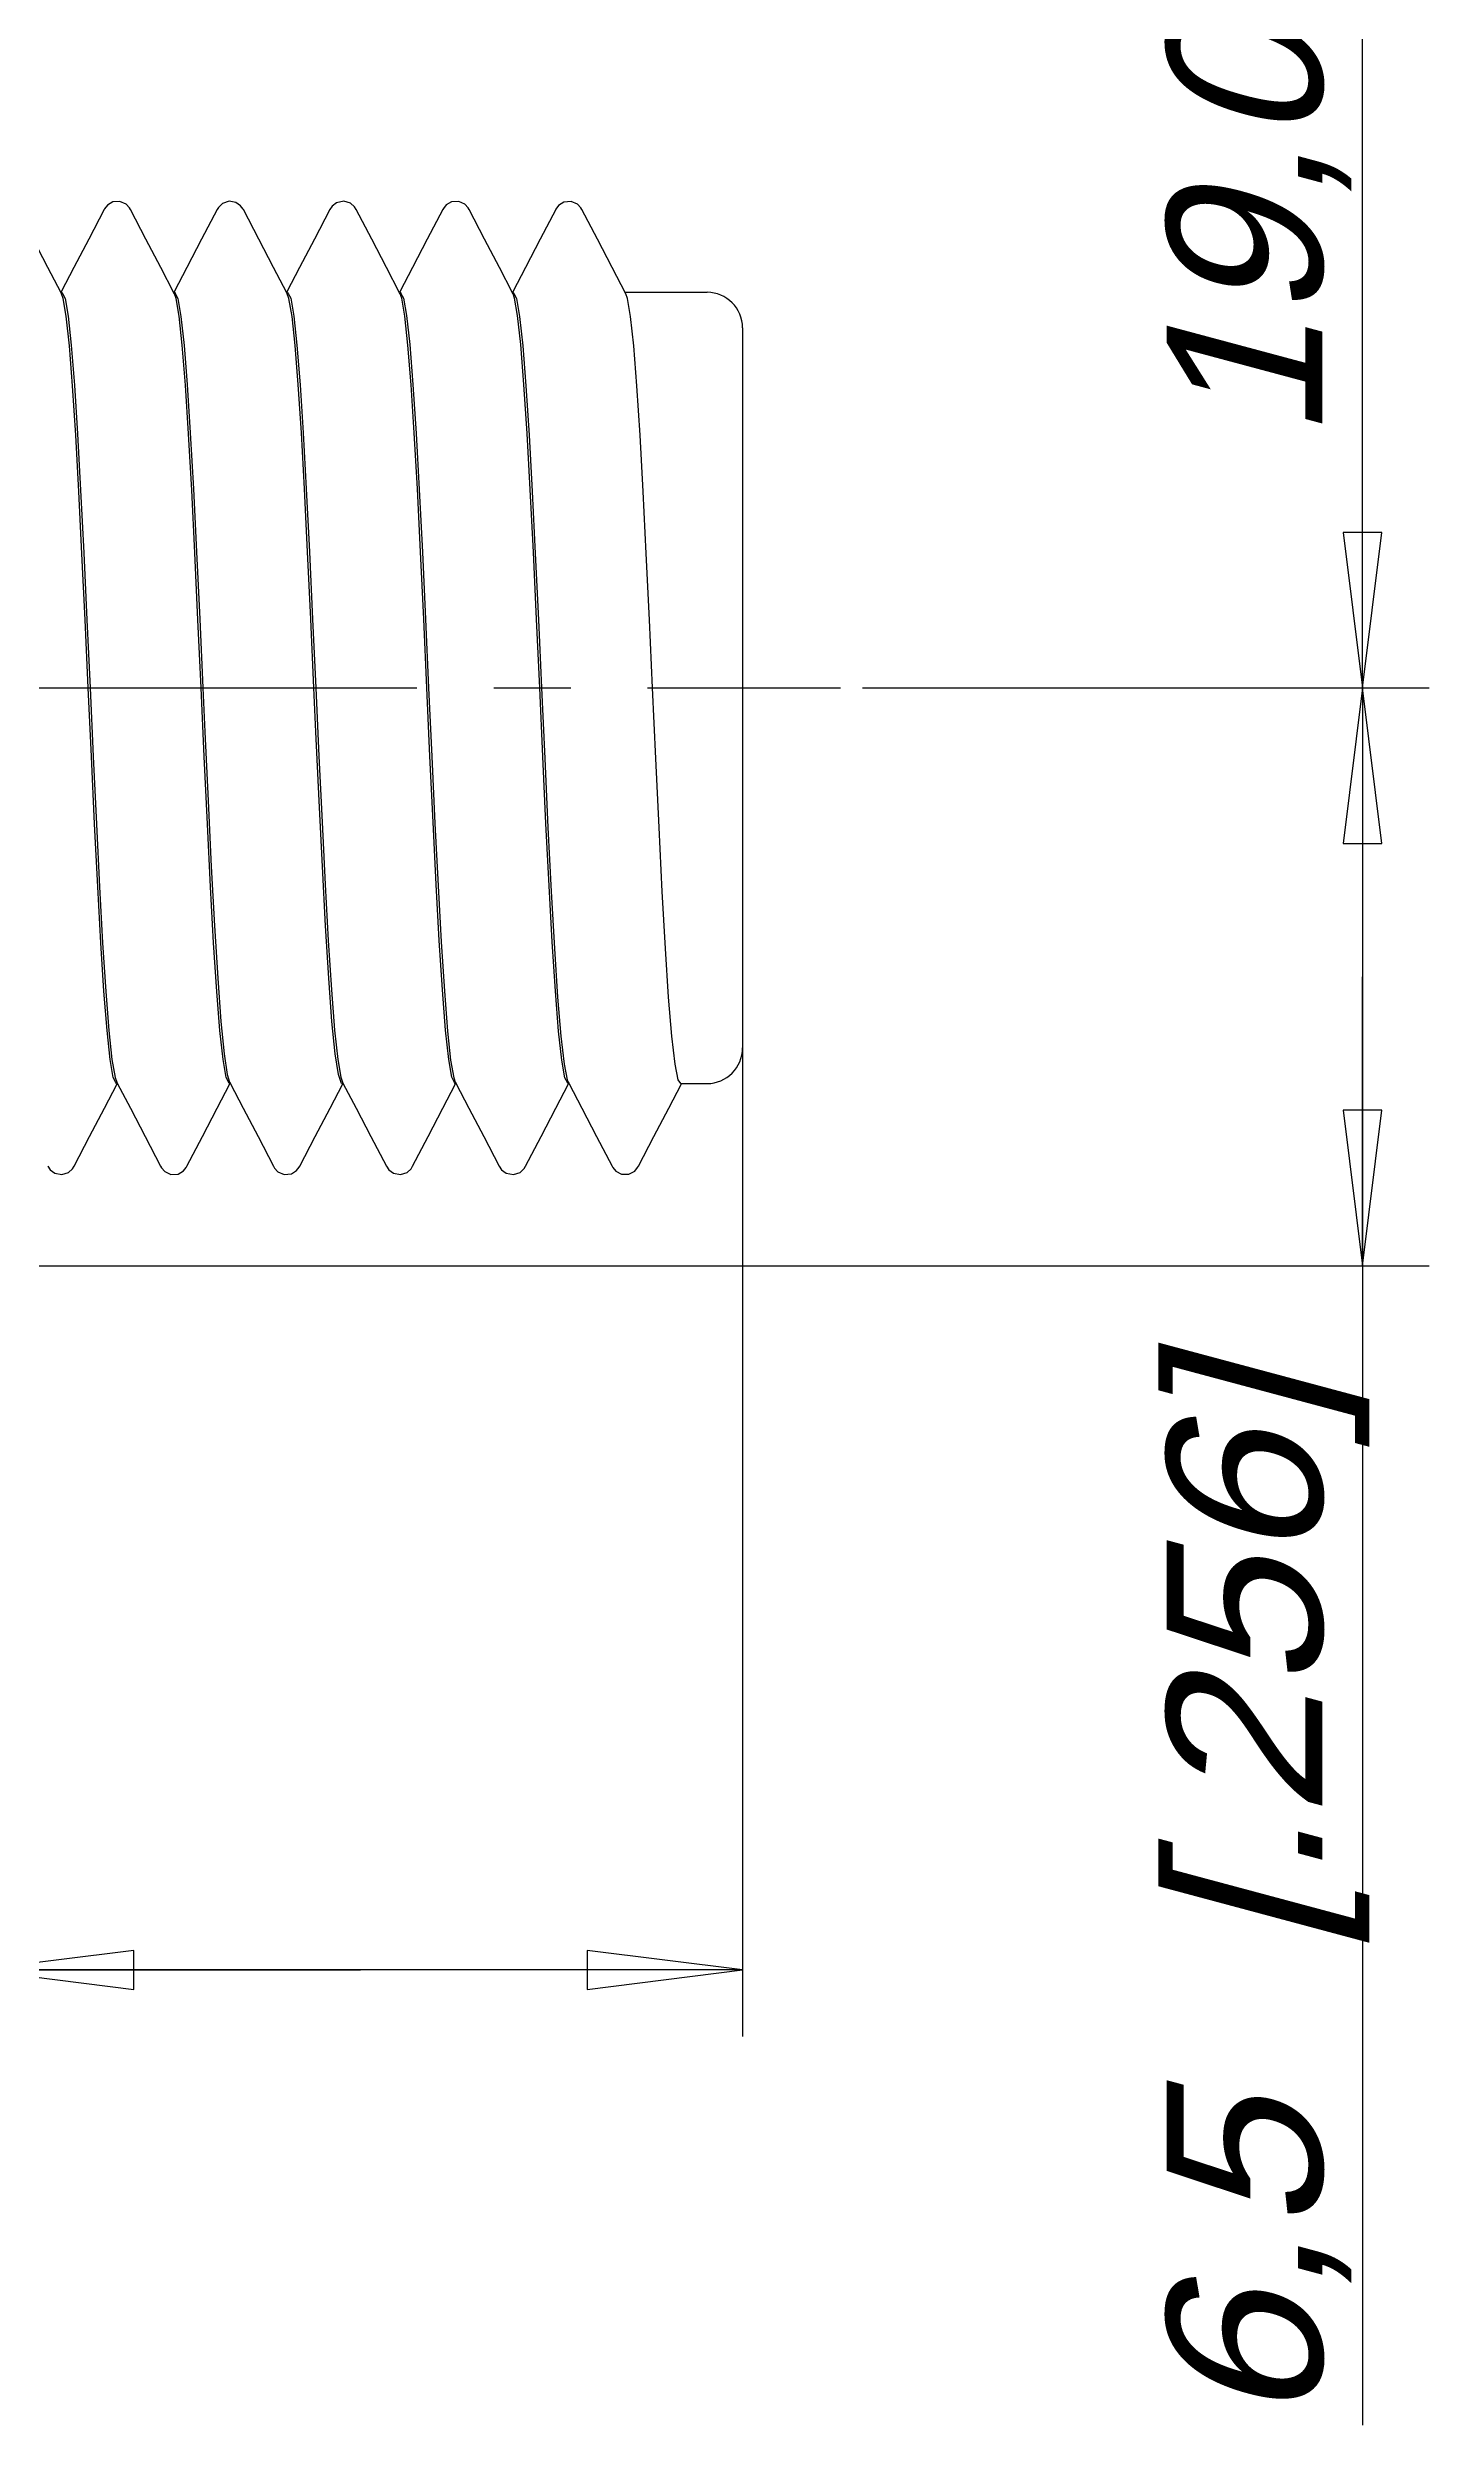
# Model space of a CAD drawing. Extents: x 0 to 420, y 0 to 297.
# Drawn here: x 216.9 to 248, y 51.4 to 105.2 of the extents above; entities that cross this region are included whole.
import ezdxf
from ezdxf.enums import TextEntityAlignment as Align

# ---------------------------------------------------------------- set-up
doc = ezdxf.new("R2010")
doc.units = 0
doc.header["$LTSCALE"] = 23.1
doc.linetypes.add('CENTER', pattern=[0.6, 0.375, -0.075, 0.075, -0.075])
doc.layers.get('0').update_dxf_attribs({"linetype": 'CONTINUOUS'})
doc.layers.add('DEFAULT_1', color=7, linetype='CENTER')
doc.layers.add('ZEICHNUNGSBEMAßUNGEN', color=7, linetype='CONTINUOUS')
doc.styles.get("Standard").update_dxf_attribs({"font": 'txt', "width": 0.8})
doc.dimstyles.get("Standard").update_dxf_attribs({"dimtxt": 0.18, "dimasz": 0.18, "dimexe": 0.18, "dimexo": 0.0625, "dimgap": 0.09, "dimtad": 0, "dimtih": 1, "dimtoh": 1, "dimdec": 4, "dimzin": 0, "dimtxsty": 'STANDARD', "dimcen": 0.09, "dimazin": 3, "dimtfac": 1, "dimtdec": 4, "dimtofl": 0, "dimtmove": 0, "dimatfit": 3, "dimtolj": 1, "dimtzin": 0})

# ---------------------------------------------------------------- blocks, each defined once
blk = doc.blocks.new('*D4')
at = {"layer": 'ZEICHNUNGSBEMAßUNGEN', "color": 2, "linetype": 'CONTINUOUS'}
for p, q in [((235.243, 90.775), (247.995, 90.775)), ((246.495, 90.775), (246.495, 84.275)), ((246.495, 77.775), (246.495, 84.275)), ((246.495, 84.275), (246.495, 51.695)), ((215.243, 77.775), (247.995, 77.775))]:
    blk.add_line(p, q, dxfattribs=at)
for points in [[(246.932, 87.275), (246.495, 90.775), (246.057, 87.275), (246.932, 87.275)], [(246.057, 81.275), (246.495, 77.775), (246.932, 81.275), (246.057, 81.275)]]:
    blk.add_lwpolyline(points, dxfattribs=at)
at = {"layer": 'ZEICHNUNGSBEMAßUNGEN', "color": 2, "linetype": 'CONTINUOUS', "oblique": 15}
for s, p, p2 in [(']', (245.589, 73.945), (245.589, 75.445)), ('.256', (245.589, 63.945), (245.589, 73.945)), ('[', (245.589, 62.445), (245.589, 63.945)), ('6,5', (245.589, 51.695), (245.589, 58.945))]:
    blk.add_text(s, height=3.5, rotation=90, dxfattribs=at).set_placement(p, p2, align=Align.FIT)
blk = doc.blocks.new('*D5')
at = {"layer": 'ZEICHNUNGSBEMAßUNGEN', "color": 2, "linetype": 'CONTINUOUS'}
for p, q in [((235.243, 128.875), (247.995, 128.875)), ((246.495, 128.875), (246.495, 109.825)), ((246.495, 90.775), (246.495, 109.825)), ((235.243, 90.775), (247.995, 90.775))]:
    blk.add_line(p, q, dxfattribs=at)
for points in [[(246.932, 125.375), (246.495, 128.875), (246.057, 125.375), (246.932, 125.375)], [(246.057, 94.275), (246.495, 90.775), (246.932, 94.275), (246.057, 94.275)]]:
    blk.add_lwpolyline(points, dxfattribs=at)
at = {"layer": 'ZEICHNUNGSBEMAßUNGEN', "color": 2, "linetype": 'CONTINUOUS', "oblique": 15}
for s, p, p2 in [(']', (245.589, 123.358), (245.589, 124.858)), ('.750', (245.589, 113.358), (245.589, 123.358)), ('[', (245.589, 111.858), (245.589, 113.358)), ('19,05', (245.589, 96.358), (245.589, 108.358))]:
    blk.add_text(s, height=3.5, rotation=90, dxfattribs=at).set_placement(p, p2, align=Align.FIT)
blk = doc.blocks.new('*D6')
at = {"layer": 'ZEICHNUNGSBEMAßUNGEN', "color": 2, "linetype": 'CONTINUOUS'}
for p, q in [((232.543, 83.025), (232.543, 60.436)), ((215.343, 77.775), (215.343, 60.436)), ((223.943, 61.936), (184.801, 61.936)), ((215.343, 61.936), (223.943, 61.936)), ((232.543, 61.936), (223.943, 61.936))]:
    blk.add_line(p, q, dxfattribs=at)
for points in [[(218.843, 62.374), (215.343, 61.936), (218.843, 61.499), (218.843, 62.374)], [(229.043, 61.499), (232.543, 61.936), (229.043, 62.374), (229.043, 61.499)]]:
    blk.add_lwpolyline(points, dxfattribs=at)
at = {"layer": 'ZEICHNUNGSBEMAßUNGEN', "color": 2, "linetype": 'CONTINUOUS', "oblique": 15}
for s, p, p2 in [('8,6', (184.801, 62.842), (192.301, 62.842)), ('[', (195.801, 62.842), (197.301, 62.842)), ('.339', (197.301, 62.842), (207.051, 62.842)), (']', (207.051, 62.842), (208.551, 62.842))]:
    blk.add_text(s, height=3.5, dxfattribs=at).set_placement(p, p2, align=Align.FIT)

msp = doc.modelspace()

# ---------------------------------------------------------------- linework, layer by layer
at = {"color": 7, "linetype": 'CONTINUOUS'}
for p, q in [((218.17731, 101.53615), (218.17718, 101.53591)), ((218.76796, 101.53587), (218.76795, 101.5359)), ((220.71719, 101.53589), (220.71718, 101.53588)), ((221.30795, 101.53589), (221.30785, 101.53607)), ((223.25718, 101.53589), (223.25715, 101.53584)), ((223.848, 101.5358), (223.84795, 101.53589)), ((225.79723, 101.53599), (225.79718, 101.5359)), ((226.38795, 101.53591), (226.38793, 101.53595)), ((228.33727, 101.53606), (228.33719, 101.5359)), ((228.92795, 101.5359), (228.92794, 101.53592)), ((217.19951, 99.67537), (217.22321, 99.67537)), ((217.21711, 99.64169), (217.20459, 99.66565)), ((217.22321, 99.67537), (217.23566, 99.65126)), ((219.73951, 99.67537), (219.76321, 99.67537)), ((219.75711, 99.64169), (219.74459, 99.66565)), ((219.76321, 99.67537), (219.77565, 99.65124)), ((222.27951, 99.67537), (222.30321, 99.67537)), ((222.29711, 99.64169), (222.28459, 99.66565)), ((222.30321, 99.67537), (222.3157, 99.65137)), ((224.81951, 99.67537), (224.84321, 99.67537)), ((224.83711, 99.64169), (224.82459, 99.66565)), ((224.8432, 99.67537), (224.85583, 99.65164)), ((227.35951, 99.67537), (227.38321, 99.67537)), ((227.37711, 99.64169), (227.36459, 99.66565)), ((227.38321, 99.67537), (227.39561, 99.65115)), ((229.89951, 99.67537), (229.91711, 99.67537)), ((229.91711, 99.67537), (231.74321, 99.67537)), ((232.54321, 98.87537), (232.54321, 98.75137)), ((232.54321, 98.84082), (232.54321, 98.0262)), ((232.54321, 98.75137), (232.54321, 98.02536)), ((232.54321, 98.0262), (232.54321, 97.91523)), ((232.54321, 98.02536), (232.54321, 97.91523)), ((232.54321, 97.91523), (232.54321, 90.77537)), ((232.54321, 97.91523), (232.54321, 97.76238)), ((232.54321, 97.76238), (232.54321, 90.77537)), ((232.54321, 90.77537), (232.54321, 83.63552)), ((232.54321, 90.77537), (232.54321, 83.63552)), ((232.54321, 83.63552), (232.54321, 83.52455)), ((232.54321, 83.63552), (232.54321, 83.57282)), ((232.54321, 83.57282), (232.54321, 83.52538)), ((232.54321, 83.52538), (232.54321, 82.79843)), ((232.54321, 83.52455), (232.54321, 82.79843)), ((232.54321, 82.79843), (232.54321, 82.67558)), ((232.54321, 82.79843), (232.54321, 82.70993)), ((218.45193, 81.87537), (218.43946, 81.89944)), ((218.45193, 81.87537), (218.47562, 81.87537)), ((218.45802, 81.90906), (218.47054, 81.8851)), ((220.99193, 81.87537), (220.97949, 81.89951)), ((220.99193, 81.87537), (221.01562, 81.87537)), ((220.99802, 81.90906), (221.01054, 81.8851)), ((223.53193, 81.87537), (223.55562, 81.87537)), ((223.53802, 81.90906), (223.55054, 81.8851)), ((226.07192, 81.87537), (226.05952, 81.89958)), ((226.07193, 81.87537), (226.09562, 81.87537)), ((226.07802, 81.90906), (226.09054, 81.8851)), ((228.61193, 81.87537), (228.59935, 81.8992)), ((228.61193, 81.87537), (228.63562, 81.87537)), ((228.61802, 81.90906), (228.63054, 81.8851)), ((231.15193, 81.87537), (231.74321, 81.87537)), ((216.90724, 80.01476), (216.90718, 80.01486)), ((217.49801, 80.01498), (217.49795, 80.01486)), ((219.44725, 80.01473), (219.44719, 80.01485)), ((220.03795, 80.01484), (220.03785, 80.01465)), ((221.98718, 80.01484), (221.98717, 80.01487)), ((222.57795, 80.01484), (222.57786, 80.01467)), ((224.52722, 80.01477), (224.52718, 80.01484)), ((225.11805, 80.01503), (225.11795, 80.01485)), ((227.0672, 80.01482), (227.06718, 80.01486)), ((227.65798, 80.01491), (227.65795, 80.01485)), ((229.60729, 80.01464), (229.60718, 80.01484)), ((230.19795, 80.01485), (230.19782, 80.0146))]:
    msp.add_line(p, q, dxfattribs=at)
for points in [[(218.76798, 101.53584), (218.74404, 101.57617), (218.6691, 101.65712), (218.53204, 101.71963), (218.36838, 101.70761), (218.2483, 101.63293), (218.1871, 101.55388), (218.17732, 101.53617)], [(221.30784, 101.53609), (221.30118, 101.54837), (221.24715, 101.62244), (221.14142, 101.69785), (220.9854, 101.72413), (220.83527, 101.67106), (220.74668, 101.58422), (220.71719, 101.5359)], [(223.848, 101.5358), (223.80896, 101.59698), (223.71981, 101.67755), (223.56787, 101.72493), (223.40804, 101.69035), (223.30603, 101.60909), (223.25715, 101.53583)], [(226.38793, 101.53595), (226.36499, 101.57476), (226.29129, 101.65541), (226.15621, 101.7188), (225.99441, 101.70964), (225.87513, 101.63938), (225.81323, 101.56404), (225.79722, 101.53596)], [(228.92793, 101.53594), (228.90211, 101.57901), (228.82427, 101.66084), (228.68212, 101.72139), (228.51706, 101.70342), (228.40142, 101.62602), (228.34379, 101.54808), (228.33726, 101.53605)], [(217.20459, 99.66565), (216.91004, 100.22947), (216.57686, 100.86751), (216.22795, 101.5359)], [(218.17718, 101.53591), (217.82828, 100.86751), (217.4951, 100.22947), (217.20939, 99.68259)], [(219.74459, 99.66565), (219.45004, 100.22947), (219.11686, 100.86751), (218.76796, 101.5359)], [(220.71718, 101.53589), (220.36828, 100.86751), (220.0351, 100.22947), (219.74939, 99.68259)], [(222.28459, 99.66565), (221.99004, 100.22947), (221.65686, 100.86751), (221.30796, 101.53589)], [(223.25718, 101.5359), (222.90828, 100.86751), (222.5751, 100.22947), (222.28939, 99.68259)], [(224.82459, 99.66565), (224.53004, 100.22947), (224.19686, 100.86751), (223.84796, 101.5359)], [(225.79718, 101.5359), (225.44828, 100.86751), (225.1151, 100.22947), (224.82939, 99.68259)], [(227.36459, 99.66565), (227.07004, 100.22947), (226.73686, 100.86751), (226.38795, 101.53591)], [(228.33718, 101.5359), (227.98828, 100.86751), (227.6551, 100.22947), (227.36939, 99.68259)], [(229.91711, 99.64169), (229.61004, 100.22947), (229.27686, 100.86751), (228.92796, 101.5359)], [(217.81693, 90.77537), (217.74692, 92.30891), (217.67698, 93.79527), (217.60683, 95.19537), (217.5368, 96.4607), (217.4658, 97.56982), (217.39435, 98.47465), (217.32356, 99.13469), (217.25376, 99.53524), (217.21711, 99.64169)], [(217.23566, 99.65126), (217.29452, 99.53726), (217.36478, 99.13517), (217.43484, 98.48342), (217.50573, 97.58898), (217.57648, 96.4878), (217.64659, 95.22443), (217.71743, 93.81241), (217.78825, 92.30798), (217.85821, 90.77537)], [(220.35693, 90.77537), (220.28697, 92.30798), (220.21615, 93.81241), (220.14531, 95.22443), (220.0752, 96.4878), (220.00445, 97.58898), (219.93356, 98.48342), (219.8635, 99.13517), (219.79324, 99.53726), (219.75711, 99.64169)], [(219.77565, 99.65124), (219.83463, 99.53683), (219.90489, 99.1343), (219.97495, 98.48213), (220.04487, 97.60114), (220.11502, 96.51246), (220.18509, 95.253), (220.25622, 93.83752), (220.32763, 92.32138), (220.39821, 90.77537)], [(222.89693, 90.77537), (222.82635, 92.32138), (222.75494, 93.83752), (222.68381, 95.253), (222.61374, 96.51246), (222.54359, 97.60114), (222.47367, 98.48213), (222.40362, 99.1343), (222.33335, 99.53683), (222.29711, 99.64169)], [(222.3157, 99.65137), (222.37392, 99.53957), (222.44415, 99.13991), (222.51457, 98.48627), (222.5852, 97.59634), (222.65514, 96.51038), (222.72514, 95.25199), (222.79625, 93.8368), (222.86764, 92.321), (222.93821, 90.77537)], [(225.43693, 90.77537), (225.36636, 92.321), (225.29497, 93.8368), (225.22386, 95.25199), (225.15386, 96.51038), (225.08393, 97.59634), (225.0133, 98.48627), (224.94287, 99.13991), (224.87264, 99.53957), (224.83711, 99.64169)], [(224.85583, 99.65164), (224.91241, 99.54527), (224.9825, 99.15221), (225.05329, 98.5004), (225.12476, 97.60265), (225.19583, 96.49875), (225.26581, 95.23934), (225.33653, 93.83111), (225.40769, 92.31998), (225.47821, 90.77537)], [(227.97693, 90.77537), (227.90641, 92.31998), (227.83525, 93.83111), (227.76453, 95.23934), (227.69455, 96.49875), (227.62348, 97.60265), (227.55201, 98.5004), (227.48123, 99.15221), (227.41114, 99.54527), (227.37711, 99.64169)], [(227.39561, 99.65115), (227.45516, 99.53477), (227.52498, 99.13365), (227.59574, 98.47343), (227.66716, 97.56868), (227.73813, 96.45985), (227.8081, 95.19562), (227.878, 93.80065), (227.94812, 92.31061), (228.01821, 90.77537)], [(230.51693, 90.77537), (230.44685, 92.31061), (230.37672, 93.80065), (230.30682, 95.19562), (230.23686, 96.45985), (230.16588, 97.56868), (230.09446, 98.47343), (230.0237, 99.13365), (229.95388, 99.53477), (229.91711, 99.64169)], [(218.43946, 81.89944), (218.38087, 82.01252), (218.31064, 82.41348), (218.24027, 83.06763), (218.16978, 83.95656), (218.09992, 85.04161), (218.02994, 86.29982), (217.95885, 87.71461), (217.88748, 89.23004), (217.81693, 90.77537)], [(217.85821, 90.77537), (217.92877, 89.22967), (218.00016, 87.7139), (218.07127, 86.29883), (218.14133, 85.03933), (218.2116, 83.94882), (218.28158, 83.06735), (218.35151, 82.41653), (218.42176, 82.01402), (218.45802, 81.90906)], [(220.97949, 81.89951), (220.92048, 82.01402), (220.85023, 82.41653), (220.7803, 83.06735), (220.71033, 83.94882), (220.64006, 85.03933), (220.56999, 86.29883), (220.49889, 87.7139), (220.4275, 89.22967), (220.35693, 90.77537)], [(220.39821, 90.77537), (220.41321, 90.4452), (220.42821, 90.11551), (220.44321, 89.7867)], [(222.94193, 89.7867), (222.92693, 90.11551), (222.91193, 90.4452), (222.89693, 90.77537)], [(222.93821, 90.77537), (223.00824, 89.2412), (223.07822, 87.75401), (223.14829, 86.3556), (223.2183, 85.09047), (223.28931, 83.98129), (223.36075, 83.07645), (223.43153, 82.41637), (223.50133, 82.01567), (223.53802, 81.90906)], [(226.05952, 81.89958), (226.00005, 82.01567), (225.93025, 82.41637), (225.85947, 83.07645), (225.78803, 83.98129), (225.71703, 85.09047), (225.64701, 86.3556), (225.57695, 87.75401), (225.50696, 89.2412), (225.43693, 90.77537)], [(225.47821, 90.77537), (225.54867, 89.23181), (225.61966, 87.7244), (225.69008, 86.32149), (225.76004, 85.06118), (225.83113, 83.95549), (225.90263, 83.05581), (225.97344, 82.40205), (226.0435, 82.00734), (226.07802, 81.90906)], [(228.59935, 81.8992), (228.54223, 82.00734), (228.47216, 82.40205), (228.40135, 83.05581), (228.32985, 83.95549), (228.25876, 85.06118), (228.1888, 86.32149), (228.11838, 87.7244), (228.0474, 89.23181), (227.97693, 90.77537)], [(228.01821, 90.77537), (228.09066, 89.18877), (228.16395, 87.63568), (228.23688, 86.1924), (228.30864, 84.91723), (228.38078, 83.82094), (228.45353, 82.93921), (228.52568, 82.31453), (228.59799, 81.95826), (228.61802, 81.90906)], [(231.15196, 81.87537), (231.09671, 81.95826), (231.02441, 82.31453), (230.95225, 82.93921), (230.8795, 83.82094), (230.80736, 84.91723), (230.73561, 86.1924), (230.66268, 87.63568), (230.58938, 89.18877), (230.51693, 90.77537)], [(220.44321, 89.7867), (220.51505, 88.23858), (220.58738, 86.7609), (220.65909, 85.42229), (220.73112, 84.2468), (220.80367, 83.2719), (220.87559, 82.54335), (220.94708, 82.0766), (220.99802, 81.90906)], [(223.51146, 81.89923), (223.4458, 82.0766), (223.37431, 82.54335), (223.30239, 83.2719), (223.22984, 84.2468), (223.15781, 85.42229), (223.0861, 86.7609), (223.01377, 88.23858), (222.94193, 89.7867)], [(217.49796, 80.01486), (217.84686, 80.68324), (218.18004, 81.32127), (218.46574, 81.86816)], [(218.47054, 81.8851), (218.7651, 81.32127), (219.09828, 80.68324), (219.44718, 80.01485)], [(220.03795, 80.01484), (220.38686, 80.68324), (220.72004, 81.32127), (221.00574, 81.86816)], [(221.01054, 81.8851), (221.3051, 81.32127), (221.63828, 80.68324), (221.98718, 80.01484)], [(222.57795, 80.01484), (222.92686, 80.68324), (223.26004, 81.32127), (223.54574, 81.86816)], [(223.53193, 81.87537), (223.51847, 81.88031), (223.51146, 81.89923)], [(223.55054, 81.8851), (223.8451, 81.32127), (224.17828, 80.68324), (224.52718, 80.01484)], [(225.11796, 80.01485), (225.46686, 80.68324), (225.80004, 81.32127), (226.08574, 81.86816)], [(226.09054, 81.8851), (226.3851, 81.32127), (226.71828, 80.68324), (227.06718, 80.01486)], [(227.65796, 80.01485), (228.00686, 80.68324), (228.34004, 81.32127), (228.62574, 81.86816)], [(228.63054, 81.8851), (228.9251, 81.32127), (229.25828, 80.68324), (229.60718, 80.01484)], [(230.19795, 80.01484), (230.54686, 80.68324), (230.88004, 81.32127), (231.16574, 81.86816)], [(216.90725, 80.01474), (216.9607, 79.93628), (217.06434, 79.85726), (217.22384, 79.82616), (217.37466, 79.87627), (217.46319, 79.95932), (217.49801, 80.01497)], [(219.44723, 80.01476), (219.46607, 79.98221), (219.53946, 79.89889), (219.67528, 79.83272), (219.83794, 79.84021), (219.95977, 79.91113), (220.02333, 79.98901), (220.03784, 80.01463)], [(221.98716, 80.01488), (222.01242, 79.97261), (222.08789, 79.89218), (222.22532, 79.8307), (222.38868, 79.84382), (222.507, 79.91799), (222.56713, 79.99533), (222.57787, 80.01469)], [(224.52723, 80.01475), (224.58024, 79.93679), (224.68506, 79.85692), (224.84347, 79.82615), (224.99322, 79.87536), (225.08243, 79.95831), (225.11806, 80.01507)], [(227.0672, 80.01484), (227.12006, 79.93702), (227.22454, 79.85717), (227.38614, 79.82633), (227.53752, 79.87812), (227.62474, 79.96139), (227.65796, 80.01488)], [(229.60728, 80.01465), (229.62148, 79.98953), (229.68924, 79.90762), (229.82006, 79.83642), (229.98674, 79.83687), (230.11501, 79.90683), (230.18162, 79.98623), (230.19779, 80.01454)]]:
    msp.add_lwpolyline(points, dxfattribs=at)
for centre, start, end in [((231.74321, 98.87537), 0, 90), ((231.74321, 82.67537), 270, 360)]:
    msp.add_arc(centre, 0.8, start, end, dxfattribs=at)
at = {"layer": 'DEFAULT_1', "color": 2, "linetype": 'CENTER'}
msp.add_line((216.54693, 90.77537), (234.74321, 90.77537), dxfattribs=at)

# ---------------------------------------------------------------- dimensions: what is measured, and where the dimension line sits
at = {"layer": 'ZEICHNUNGSBEMAßUNGEN', "color": 2, "linetype": 'CONTINUOUS'}
for base, p1, p2, angle, picture, middle in [((246.49498, 128.87537), (235.24321, 90.77537), (235.24321, 128.87537), 90, '*D5', (243.83911, 110.60821)), ((246.49498, 90.77537), (215.24321, 77.77537), (235.24321, 90.77537), 90, '*D4', (243.83911, 63.57034)), ((215.34321, 61.93644), (232.54321, 83.02537), (215.34321, 77.77537), 180, '*D6', (196.67587, 64.59231))]:
    dim = msp.add_linear_dim(base=base, p1=p1, p2=p2, angle=angle, dimstyle='Standard', dxfattribs=at)
    dim.commit()
    dim.dimension.update_dxf_attribs({"geometry": picture, "text_midpoint": middle})

doc.saveas('drawing.dxf')
